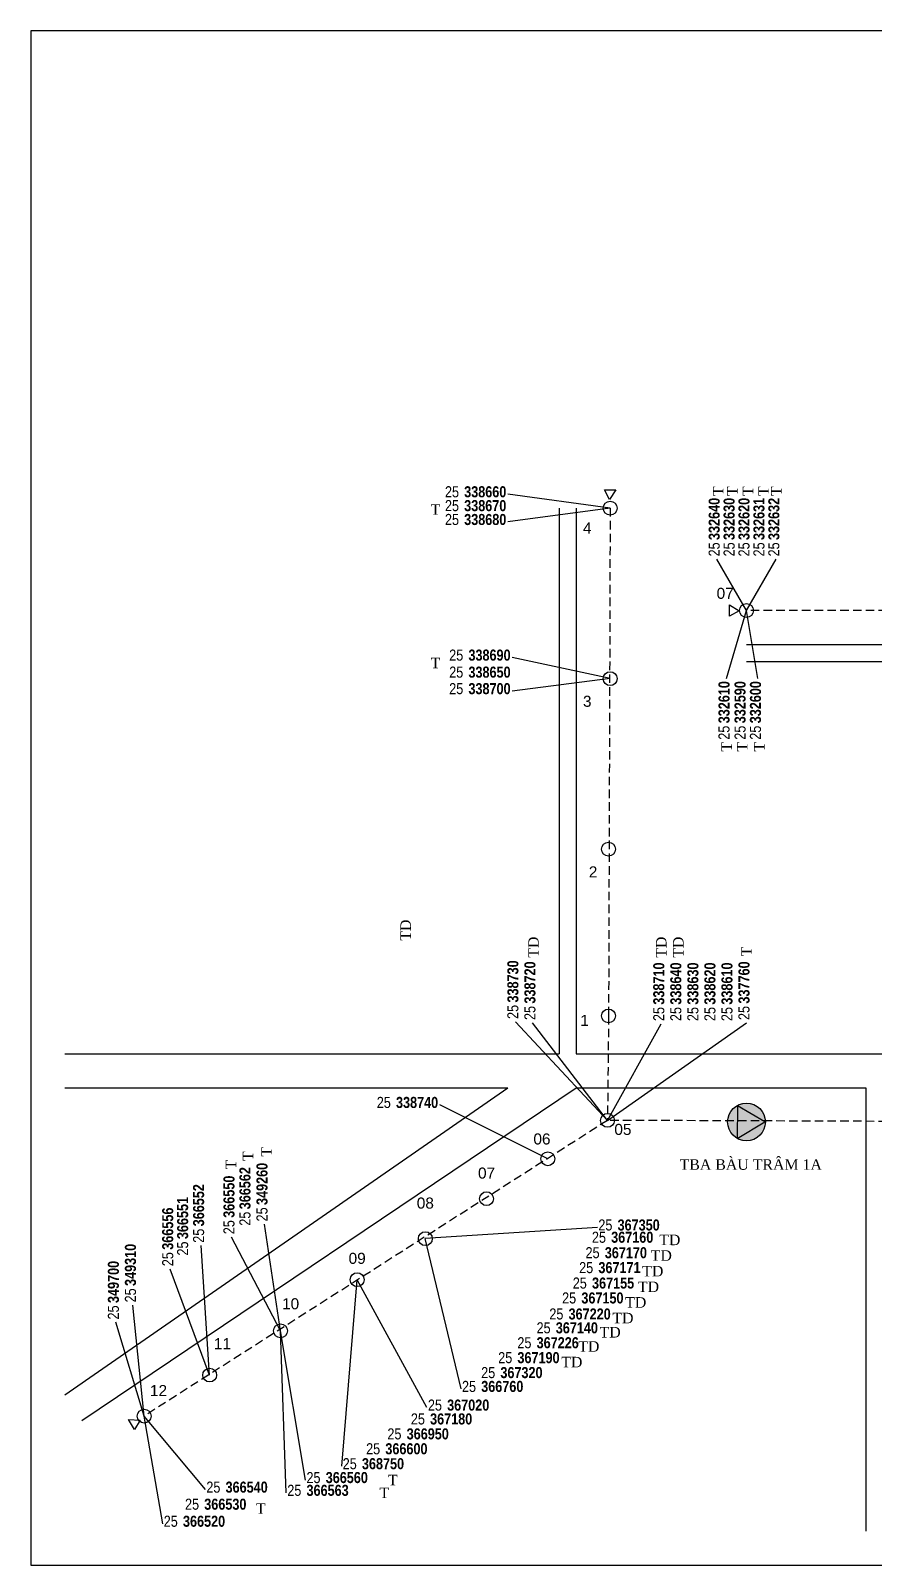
# Model space of a CAD drawing. Header units: metres. Extents: x 429925 to 893472, y 1245258 to 2552490.
# Drawn here: x 442144 to 442458, y 1266144 to 1266715 of the extents above; entities that cross this region are included whole.
import ezdxf

# ---------------------------------------------------------------- set-up
doc = ezdxf.new("R2010")
doc.units = ezdxf.units.M
doc.linetypes.add('HIDDEN2', pattern=[4.7625, 3.175, -1.5875])
doc.layers.add('CONNECTOR', color=7, linetype='Continuous')
doc.layers.add('DATA_GRAPHIC', color=7, linetype='Continuous')
doc.styles.get("Standard").update_dxf_attribs({"font": 'arial.ttf'})

msp = doc.modelspace()

# ---------------------------------------------------------------- hatches: boundary and pattern name
at = {"layer": 'CONNECTOR'}
h = msp.add_hatch(color=254, dxfattribs=at)
edge = h.paths.add_edge_path()
edge.add_arc((442410.82, 1266309.04), 7.02, 0, 360)
msp.add_hatch(color=7, dxfattribs=at).paths.add_polyline_path([(442417.66, 1266309.15), (442407.52, 1266315), (442407.33, 1266302.95)])

# ---------------------------------------------------------------- linework, layer by layer
at = {"color": 9, "linetype": 'Continuous'}
for p, q in [((442340.97, 1266537.64), (442340.97, 1266334.44)), ((442347.32, 1266537.64), (442347.32, 1266334.44)), ((442410.82, 1266486.84), (442639.42, 1266486.84)), ((442410.82, 1266480.49), (442636.25, 1266480.49)), ((442156.82, 1266334.44), (442340.97, 1266334.44)), ((442347.32, 1266334.44), (442518.77, 1266334.44)), ((442156.82, 1266321.74), (442321.92, 1266321.74)), ((442156.82, 1266207.44), (442321.92, 1266321.74)), ((442163.17, 1266197.92), (442347.32, 1266321.74)), ((442347.32, 1266321.74), (442455.27, 1266321.74)), ((442455.27, 1266321.74), (442455.27, 1266156.64))]:
    msp.add_line(p, q, dxfattribs=at)
for points in [[(442144.12, 1266143.94), (442956.92, 1266143.94), (442956.92, 1266715.44), (442144.12, 1266715.44)], [(442359.83, 1266540.82), (442357.88, 1266544.4), (442362.16, 1266544.4)], [(442408.06, 1266499.35), (442404.47, 1266497.4), (442404.47, 1266501.69)], [(442184.91, 1266197.96), (442182.78, 1266194.48), (442180.63, 1266198.19)]]:
    msp.add_lwpolyline(points, close=True, dxfattribs=at)
for points in [[(442357.44, 1266537.64, -1), (442362.6, 1266537.64, -1)], [(442408.24, 1266499.54, -1), (442413.4, 1266499.54, -1)], [(442357.44, 1266474.14, -1), (442362.6, 1266474.14, -1)], [(442356.85, 1266410.64, -1), (442362.01, 1266410.64, -1)], [(442356.85, 1266348.53, -1), (442362.01, 1266348.53, -1)], [(442356.45, 1266309.64, -1), (442361.61, 1266309.64, -1)], [(442334.22, 1266295.35, -1), (442339.38, 1266295.35, -1)], [(442311.4, 1266280.47, -1), (442316.56, 1266280.47, -1)], [(442288.58, 1266265.59, -1), (442293.74, 1266265.59, -1)], [(442263.18, 1266250.31, -1), (442268.34, 1266250.31, -1)], [(442234.61, 1266231.26, -1), (442239.77, 1266231.26, -1)], [(442208.22, 1266214.79, -1), (442213.38, 1266214.79, -1)], [(442183.81, 1266199.51, -1), (442188.97, 1266199.51, -1)]]:
    msp.add_lwpolyline(points, format="xyb", close=True, dxfattribs=at)
at = {"layer": 'CONNECTOR', "linetype": 'Continuous'}
for p, q in [((442360.02, 1266537.64), (442321.92, 1266542.8)), ((442360.02, 1266537.64), (442321.92, 1266532.49)), ((442410.82, 1266499.54), (442399.71, 1266518.59)), ((442410.82, 1266499.54), (442421.93, 1266518.59)), ((442403.38, 1266474.14), (442410.82, 1266499.54)), ((442415.09, 1266474.14), (442410.82, 1266499.54)), ((442360.02, 1266474.14), (442323.51, 1266481.98)), ((442360.02, 1266474.14), (442323.51, 1266469.48)), ((442359.03, 1266309.64), (442324.7, 1266346.35)), ((442359.03, 1266309.64), (442331.05, 1266345.95)), ((442359.03, 1266309.64), (442410.82, 1266345.95)), ((442359.03, 1266309.64), (442379.07, 1266345.56)), ((442336.8, 1266295.35), (442296.52, 1266315.39)), ((442237.19, 1266231.26), (442231.24, 1266270.94)), ((442355.26, 1266269.75), (442291.16, 1266265.59)), ((442210.8, 1266214.79), (442207.62, 1266263.01)), ((442237.19, 1266231.26), (442218.93, 1266266.18)), ((442304.46, 1266209.63), (442291.16, 1266265.59)), ((442210.8, 1266214.79), (442196.11, 1266254.28)), ((442260.01, 1266180.85), (442265.76, 1266250.31)), ((442291.76, 1266202.68), (442265.76, 1266250.31)), ((442186.39, 1266199.51), (442182.22, 1266240.78)), ((442186.39, 1266199.51), (442175.87, 1266234.43)), ((442246.52, 1266175.69), (442237.19, 1266231.26)), ((442239.37, 1266170.93), (442237.19, 1266231.26)), ((442209.21, 1266172.12), (442186.39, 1266199.51)), ((442193.33, 1266159.42), (442186.39, 1266199.51))]:
    msp.add_line(p, q, dxfattribs=at)
at = {"layer": 'CONNECTOR', "linetype": 'HIDDEN2'}
for p, q in [((442360.02, 1266537.64), (442359.43, 1266348.53)), ((442639.42, 1266499.54), (442410.82, 1266499.54)), ((442359.43, 1266348.53), (442359.03, 1266309.64)), ((442359.03, 1266309.64), (442186.39, 1266199.51)), ((442525.12, 1266309.04), (442359.03, 1266309.64))]:
    msp.add_line(p, q, dxfattribs=at)
at = {"layer": 'CONNECTOR', "linetype": 'Continuous'}
msp.add_lwpolyline([(442417.66, 1266309.15), (442407.52, 1266315), (442407.33, 1266302.95)], close=True, dxfattribs=at)
msp.add_circle((442410.82, 1266309.04), 7.02, dxfattribs=at)

# ---------------------------------------------------------------- texts
at = {"char_height": 3.9136, "width": 22.225, "attachment_point": 5, "rotation": 90}
for s, insert in [('\\C7;\\fTimes New Roman|b0|i0|;\\H3.9136135429144;T', (442400.24, 1266543.99)), ('\\C7;\\fTimes New Roman|b0|i0|;\\H3.9136135429144;T', (442405.53, 1266543.99)), ('\\C7;\\fTimes New Roman|b0|i0|;\\H3.9136135429144;T', (442411.35, 1266543.99)), ('\\C7;\\fTimes New Roman|b0|i0|;\\H3.9136135429144;T', (442417.17, 1266543.99)), ('\\C7;\\fTimes New Roman|b0|i0|;\\H3.9136135429144;T', (442421.93, 1266543.99)), ('\\C7;\\fTimes New Roman|b0|i0|;\\H3.9136135429144;T', (442403.41, 1266448.74)), ('\\C7;\\fTimes New Roman|b0|i0|;\\H3.9136135429144;T', (442409.23, 1266448.74)), ('\\C7;\\fTimes New Roman|b0|i0|;\\H3.9136135429144;T', (442415.58, 1266448.74)), ('\\C7;\\fTimes New Roman|b0|i0|;\\H3.9136135429144;TD', (442283.82, 1266380.48)), ('\\C7;\\fTimes New Roman|b0|i0|;\\H3.9136135429144;TD', (442331.45, 1266374.13)), ('\\C7;\\fTimes New Roman|b0|i0|;\\H3.9136135429144;TD', (442379.07, 1266374.13)), ('\\C7;\\fTimes New Roman|b0|i0|;\\H3.9136135429144;TD', (442385.42, 1266374.13)), ('\\C7;\\fTimes New Roman|b0|i0|;\\H3.9136135429144;T', (442410.82, 1266372.54)), ('\\C7;\\fTimes New Roman|b0|i0|;\\H3.9136135429144;T', (442225.08, 1266296.34)), ('\\C7;\\fTimes New Roman|b0|i0|;\\H3.9136135429144;T', (442231.96, 1266297.93)), ('\\C7;\\fTimes New Roman|b0|i0|;\\H3.9136135429144;T', (442218.73, 1266293.17))]:
    msp.add_mtext(s, dxfattribs=dict(at, insert=insert))
at = {"attachment_point": 5}
for s, insert, char_height, width in [('\\C7;\\fTimes New Roman|b0|i0|;\\H3.9136135429144;T', (442294.93, 1266537.12), 3.9136, 22.225), ('\\C7;\\fArial Unicode MS|b0|i0|;\\H4.1092942200601;4', (442351.49, 1266530.24), 4.1093, 22.225), ('\\C7;\\fArial Unicode MS|b0|i0|;\\H4.1092942200601;07', (442402.88, 1266505.89), 4.1093, 22.225), ('\\C7;\\fTimes New Roman|b0|i0|;\\H3.9136135429144;T', (442294.93, 1266479.97), 3.9136, 22.225), ('\\C7;\\fArial Unicode MS|b0|i0|;\\H4.1092942200601;3', (442351.49, 1266465.68), 4.1093, 22.225), ('\\C7;\\fArial Unicode MS|b0|i0|;\\H4.1092942200601;2', (442353.67, 1266402.18), 4.1093, 22.225), ('\\C7;\\fArial Unicode MS|b0|i0|;\\H4.1092942200601;1', (442350.5, 1266346.88), 4.1093, 22.225), ('\\C7;\\fArial Unicode MS|b0|i0|;\\H4.1092942200601;05', (442364.78, 1266306.25), 4.1093, 22.225), ('\\C7;\\fArial Unicode MS|b0|i0|;\\H4.1092942200601;06', (442334.62, 1266302.69), 4.1093, 22.225), ('\\C7;\\fTimes New Roman|b0|i0|;\\H3.9136135429144;TBA BÀU TRÂM 1A', (442412.41, 1266293.17), 3.9136, 55.5625), ('\\C7;\\fArial Unicode MS|b0|i0|;\\H4.1092942200601;07', (442313.98, 1266289.99), 4.1093, 22.225), ('\\C7;\\fArial Unicode MS|b0|i0|;\\H4.1092942200601;08', (442291.16, 1266278.82), 4.1093, 22.225), ('\\C7;\\fTimes New Roman|b0|i0|;\\H3.9136135429144;TD', (442382.25, 1266265.12), 3.9136, 22.225), ('\\C7;\\fTimes New Roman|b0|i0|;\\H3.9136135429144;TD', (442379.07, 1266259.3), 3.9136, 22.225), ('\\C7;\\fArial Unicode MS|b0|i0|;\\H4.1092942200601;09', (442265.76, 1266258.24), 4.1093, 22.225), ('\\C7;\\fTimes New Roman|b0|i0|;\\H3.9136135429144;TD', (442375.9, 1266253.48), 3.9136, 22.225), ('\\C7;\\fTimes New Roman|b0|i0|;\\H3.9136135429144;TD', (442374.31, 1266247.66), 3.9136, 22.225), ('\\C7;\\fArial Unicode MS|b0|i0|;\\H4.1092942200601;10', (442240.96, 1266241.31), 4.1093, 22.225), ('\\C7;\\fTimes New Roman|b0|i0|;\\H3.9136135429144;TD', (442369.55, 1266241.84), 3.9136, 22.225), ('\\C7;\\fTimes New Roman|b0|i0|;\\H3.9136135429144;TD', (442360.02, 1266230.73), 3.9136, 22.225), ('\\C7;\\fTimes New Roman|b0|i0|;\\H3.9136135429144;TD', (442364.78, 1266236.02), 3.9136, 22.225), ('\\C7;\\fArial Unicode MS|b0|i0|;\\H4.1092942200601;11', (442215.56, 1266226.49), 4.1093, 22.225), ('\\C7;\\fTimes New Roman|b0|i0|;\\H3.9136135429144;TD', (442352.08, 1266225.44), 3.9136, 22.225), ('\\C7;\\fTimes New Roman|b0|i0|;\\H3.9136135429144;TD', (442345.73, 1266219.62), 3.9136, 22.225), ('\\C7;\\fArial Unicode MS|b0|i0|;\\H4.1092942200601;12', (442191.75, 1266209.03), 4.1093, 22.225), ('\\C7;\\fTimes New Roman|b0|i0|;\\H3.9136135429144;T', (442279.06, 1266175.69), 3.9136, 22.225), ('\\C7;\\fTimes New Roman|b0|i0|;\\H3.9136135429144;T', (442275.88, 1266170.93), 3.9136, 22.225), ('\\C7;\\fTimes New Roman|b0|i0|;\\H3.9136135429144;T', (442229.85, 1266165.11), 3.9136, 22.225)]:
    msp.add_mtext(s, dxfattribs=dict(at, insert=insert, char_height=char_height, width=width))
at = {"layer": 'DATA_GRAPHIC', "char_height": 4.1093}
for s, insert, width, attachment_point in [('\\C7;\\fArial Narrow|b0|i0|;\\H4.1092942200601;25', (442301.09, 1266545.79), 6.6993, 2), ('\\C7;\\fArial Narrow|b1|i0|;\\H4.1092942200601;338660', (442321.34, 1266545.79), 17.4645, 3), ('\\C7;\\fArial Narrow|b0|i0|;\\H4.1092942200601;25', (442301.09, 1266540.63), 6.6993, 2), ('\\C7;\\fArial Narrow|b0|i0|;\\H4.1092942200601;25', (442301.09, 1266535.47), 6.6993, 2), ('\\C7;\\fArial Narrow|b1|i0|;\\H4.1092942200601;338670', (442321.34, 1266540.63), 17.4645, 3), ('\\C7;\\fArial Narrow|b1|i0|;\\H4.1092942200601;338680', (442321.34, 1266535.47), 17.4645, 3), ('\\C7;\\fArial Narrow|b0|i0|;\\H4.1092942200601;25', (442302.67, 1266484.97), 6.6993, 2), ('\\C7;\\fArial Narrow|b1|i0|;\\H4.1092942200601;338690', (442322.93, 1266484.97), 17.4645, 3), ('\\C7;\\fArial Narrow|b0|i0|;\\H4.1092942200601;25', (442302.67, 1266478.62), 6.6993, 2), ('\\C7;\\fArial Narrow|b1|i0|;\\H4.1092942200601;338650', (442322.93, 1266478.62), 17.4645, 3), ('\\C7;\\fArial Narrow|b0|i0|;\\H4.1092942200601;25', (442302.67, 1266472.47), 6.6993, 2), ('\\C7;\\fArial Narrow|b1|i0|;\\H4.1092942200601;338700', (442322.93, 1266472.47), 17.4645, 3), ('\\C7;\\fArial Narrow|b0|i0|;\\H4.1092942200601;25', (442275.69, 1266318.38), 6.6993, 2), ('\\C7;\\fArial Narrow|b1|i0|;\\H4.1092942200601;338740', (442295.94, 1266318.38), 17.4645, 3), ('\\C7;\\fArial Narrow|b0|i0|;\\H4.1092942200601;25', (442358.24, 1266272.74), 6.6993, 2), ('\\C7;\\fArial Narrow|b1|i0|;\\H4.1092942200601;367350', (442378.49, 1266272.74), 17.4645, 3), ('\\C7;\\fArial Narrow|b0|i0|;\\H4.1092942200601;25', (442355.85, 1266268.18), 6.6993, 2), ('\\C7;\\fArial Narrow|b1|i0|;\\H4.1092942200601;367160', (442376.11, 1266268.18), 17.4645, 3), ('\\C7;\\fArial Narrow|b0|i0|;\\H4.1092942200601;25', (442353.47, 1266262.42), 6.6993, 2), ('\\C7;\\fArial Narrow|b1|i0|;\\H4.1092942200601;367170', (442373.73, 1266262.42), 17.4645, 3), ('\\C7;\\fArial Narrow|b0|i0|;\\H4.1092942200601;25', (442351.09, 1266256.87), 6.6993, 2), ('\\C7;\\fArial Narrow|b1|i0|;\\H4.1092942200601;367171', (442371.35, 1266256.87), 17.4645, 3), ('\\C7;\\fArial Narrow|b0|i0|;\\H4.1092942200601;25', (442348.71, 1266251.11), 6.6993, 2), ('\\C7;\\fArial Narrow|b1|i0|;\\H4.1092942200601;367155', (442368.97, 1266251.11), 17.4645, 3), ('\\C7;\\fArial Narrow|b0|i0|;\\H4.1092942200601;25', (442344.74, 1266245.56), 6.6993, 2), ('\\C7;\\fArial Narrow|b1|i0|;\\H4.1092942200601;367150', (442365, 1266245.56), 17.4645, 3), ('\\C7;\\fArial Narrow|b0|i0|;\\H4.1092942200601;25', (442339.98, 1266239.6), 6.6993, 2), ('\\C7;\\fArial Narrow|b1|i0|;\\H4.1092942200601;367220', (442360.23, 1266239.6), 17.4645, 3), ('\\C7;\\fArial Narrow|b0|i0|;\\H4.1092942200601;25', (442335.22, 1266234.44), 6.6993, 2), ('\\C7;\\fArial Narrow|b1|i0|;\\H4.1092942200601;367140', (442355.47, 1266234.44), 17.4645, 3), ('\\C7;\\fArial Narrow|b0|i0|;\\H4.1092942200601;25', (442328.07, 1266228.89), 6.6993, 2), ('\\C7;\\fArial Narrow|b1|i0|;\\H4.1092942200601;367226', (442348.33, 1266228.89), 17.4645, 3), ('\\C7;\\fArial Narrow|b0|i0|;\\H4.1092942200601;25', (442320.93, 1266223.33), 6.6993, 2), ('\\C7;\\fArial Narrow|b1|i0|;\\H4.1092942200601;367190', (442341.18, 1266223.33), 17.4645, 3), ('\\C7;\\fArial Narrow|b0|i0|;\\H4.1092942200601;25', (442314.58, 1266217.77), 6.6993, 2), ('\\C7;\\fArial Narrow|b1|i0|;\\H4.1092942200601;367320', (442334.83, 1266217.77), 17.4645, 3), ('\\C7;\\fArial Narrow|b0|i0|;\\H4.1092942200601;25', (442307.44, 1266212.62), 6.6993, 2), ('\\C7;\\fArial Narrow|b1|i0|;\\H4.1092942200601;366760', (442327.69, 1266212.62), 17.4645, 3), ('\\C7;\\fArial Narrow|b0|i0|;\\H4.1092942200601;25', (442294.74, 1266205.67), 6.6993, 2), ('\\C7;\\fArial Narrow|b1|i0|;\\H4.1092942200601;367020', (442314.99, 1266205.67), 17.4645, 3), ('\\C7;\\fArial Narrow|b0|i0|;\\H4.1092942200601;25', (442288.39, 1266200.51), 6.6993, 2), ('\\C7;\\fArial Narrow|b1|i0|;\\H4.1092942200601;367180', (442308.64, 1266200.51), 17.4645, 3), ('\\C7;\\fArial Narrow|b0|i0|;\\H4.1092942200601;25', (442279.65, 1266194.95), 6.6993, 2), ('\\C7;\\fArial Narrow|b1|i0|;\\H4.1092942200601;366950', (442299.91, 1266194.95), 17.4645, 3), ('\\C7;\\fArial Narrow|b0|i0|;\\H4.1092942200601;25', (442271.72, 1266189.4), 6.6993, 2), ('\\C7;\\fArial Narrow|b1|i0|;\\H4.1092942200601;366600', (442291.97, 1266189.4), 17.4645, 3), ('\\C7;\\fArial Narrow|b0|i0|;\\H4.1092942200601;25', (442262.99, 1266183.84), 6.6993, 2), ('\\C7;\\fArial Narrow|b1|i0|;\\H4.1092942200601;368750', (442283.24, 1266183.84), 17.4645, 3), ('\\C7;\\fArial Narrow|b0|i0|;\\H4.1092942200601;25', (442249.49, 1266178.68), 6.6993, 2), ('\\C7;\\fArial Narrow|b1|i0|;\\H4.1092942200601;366560', (442269.75, 1266178.68), 17.4645, 3), ('\\C7;\\fArial Narrow|b0|i0|;\\H4.1092942200601;25', (442212.19, 1266175.11), 6.6993, 2), ('\\C7;\\fArial Narrow|b1|i0|;\\H4.1092942200601;366540', (442232.44, 1266175.11), 17.4645, 3), ('\\C7;\\fArial Narrow|b0|i0|;\\H4.1092942200601;25', (442242.35, 1266173.92), 6.6993, 2), ('\\C7;\\fArial Narrow|b1|i0|;\\H4.1092942200601;366563', (442262.6, 1266173.92), 17.4645, 3), ('\\C7;\\fArial Narrow|b0|i0|;\\H4.1092942200601;25', (442204.25, 1266168.76), 6.6993, 2), ('\\C7;\\fArial Narrow|b1|i0|;\\H4.1092942200601;366530', (442224.5, 1266168.76), 17.4645, 3), ('\\C7;\\fArial Narrow|b0|i0|;\\H4.1092942200601;25', (442196.31, 1266162.41), 6.6993, 2), ('\\C7;\\fArial Narrow|b1|i0|;\\H4.1092942200601;366520', (442216.57, 1266162.41), 17.4645, 3)]:
    msp.add_mtext(s, dxfattribs=dict(at, insert=insert, width=width, attachment_point=attachment_point))
at = {"layer": 'DATA_GRAPHIC', "char_height": 4.1093, "rotation": 90}
for s, insert, width, attachment_point in [('\\C7;\\fArial Narrow|b1|i0|;\\H4.1092942200601;332640', (442396.72, 1266541.48), 17.6133, 3), ('\\C7;\\fArial Narrow|b1|i0|;\\H4.1092942200601;332630', (442402.28, 1266541.48), 17.6133, 3), ('\\C7;\\fArial Narrow|b1|i0|;\\H4.1092942200601;332620', (442407.83, 1266541.48), 17.6133, 3), ('\\C7;\\fArial Narrow|b1|i0|;\\H4.1092942200601;332631', (442413.39, 1266541.48), 17.6133, 3), ('\\C7;\\fArial Narrow|b1|i0|;\\H4.1092942200601;332632', (442418.95, 1266541.48), 17.6133, 3), ('\\C7;\\fArial Narrow|b0|i0|;\\H4.1092942200601;25', (442396.72, 1266522.27), 6.9081, 2), ('\\C7;\\fArial Narrow|b0|i0|;\\H4.1092942200601;25', (442402.28, 1266522.27), 6.9081, 2), ('\\C7;\\fArial Narrow|b0|i0|;\\H4.1092942200601;25', (442407.83, 1266522.27), 6.9081, 2), ('\\C7;\\fArial Narrow|b0|i0|;\\H4.1092942200601;25', (442413.39, 1266522.27), 6.9081, 2), ('\\C7;\\fArial Narrow|b0|i0|;\\H4.1092942200601;25', (442418.95, 1266522.27), 6.9081, 2), ('\\C7;\\fArial Narrow|b1|i0|;\\H4.1092942200601;332610', (442400.39, 1266473.22), 17.6133, 3), ('\\C7;\\fArial Narrow|b1|i0|;\\H4.1092942200601;332590', (442406.36, 1266473.22), 17.6133, 3), ('\\C7;\\fArial Narrow|b1|i0|;\\H4.1092942200601;332600', (442412.1, 1266473.22), 17.6133, 3), ('\\C7;\\fArial Narrow|b0|i0|;\\H4.1092942200601;25', (442400.39, 1266454.01), 6.9081, 2), ('\\C7;\\fArial Narrow|b0|i0|;\\H4.1092942200601;25', (442406.36, 1266454.01), 6.9081, 2), ('\\C7;\\fArial Narrow|b0|i0|;\\H4.1092942200601;25', (442412.1, 1266454.01), 6.9081, 2), ('\\C7;\\fArial Narrow|b1|i0|;\\H4.1092942200601;338730', (442321.71, 1266369.24), 17.6133, 3), ('\\C7;\\fArial Narrow|b1|i0|;\\H4.1092942200601;338720', (442328.06, 1266368.84), 17.6133, 3), ('\\C7;\\fArial Narrow|b1|i0|;\\H4.1092942200601;338710', (442376.08, 1266368.44), 17.6133, 3), ('\\C7;\\fArial Narrow|b1|i0|;\\H4.1092942200601;338640', (442382.43, 1266368.44), 17.6133, 3), ('\\C7;\\fArial Narrow|b1|i0|;\\H4.1092942200601;338630', (442388.78, 1266368.44), 17.6133, 3), ('\\C7;\\fArial Narrow|b1|i0|;\\H4.1092942200601;338620', (442395.13, 1266368.44), 17.6133, 3), ('\\C7;\\fArial Narrow|b1|i0|;\\H4.1092942200601;338610', (442401.48, 1266368.44), 17.6133, 3), ('\\C7;\\fArial Narrow|b1|i0|;\\H4.1092942200601;337760', (442407.83, 1266368.84), 17.6133, 3), ('\\C7;\\fArial Narrow|b0|i0|;\\H4.1092942200601;25', (442321.71, 1266350.03), 6.9081, 2), ('\\C7;\\fArial Narrow|b0|i0|;\\H4.1092942200601;25', (442328.06, 1266349.63), 6.9081, 2), ('\\C7;\\fArial Narrow|b0|i0|;\\H4.1092942200601;25', (442376.08, 1266349.23), 6.9081, 2), ('\\C7;\\fArial Narrow|b0|i0|;\\H4.1092942200601;25', (442382.43, 1266349.23), 6.9081, 2), ('\\C7;\\fArial Narrow|b0|i0|;\\H4.1092942200601;25', (442388.78, 1266349.23), 6.9081, 2), ('\\C7;\\fArial Narrow|b0|i0|;\\H4.1092942200601;25', (442395.13, 1266349.23), 6.9081, 2), ('\\C7;\\fArial Narrow|b0|i0|;\\H4.1092942200601;25', (442401.48, 1266349.23), 6.9081, 2), ('\\C7;\\fArial Narrow|b0|i0|;\\H4.1092942200601;25', (442407.83, 1266349.63), 6.9081, 2), ('\\C7;\\fArial Narrow|b1|i0|;\\H4.1092942200601;366562', (442221.9, 1266292.24), 17.6133, 3), ('\\C7;\\fArial Narrow|b1|i0|;\\H4.1092942200601;349260', (442228.25, 1266293.83), 17.6133, 3), ('\\C7;\\fArial Narrow|b1|i0|;\\H4.1092942200601;366552', (442204.63, 1266285.89), 17.6133, 3), ('\\C7;\\fArial Narrow|b1|i0|;\\H4.1092942200601;366550', (442215.94, 1266289.07), 17.6133, 3), ('\\C7;\\fArial Narrow|b1|i0|;\\H4.1092942200601;366551', (442198.68, 1266281.13), 17.6133, 3), ('\\C7;\\fArial Narrow|b1|i0|;\\H4.1092942200601;366556', (442193.12, 1266277.16), 17.6133, 3), ('\\C7;\\fArial Narrow|b0|i0|;\\H4.1092942200601;25', (442221.9, 1266273.03), 6.9081, 2), ('\\C7;\\fArial Narrow|b0|i0|;\\H4.1092942200601;25', (442228.25, 1266274.62), 6.9081, 2), ('\\C7;\\fArial Narrow|b0|i0|;\\H4.1092942200601;25', (442204.63, 1266266.68), 6.9081, 2), ('\\C7;\\fArial Narrow|b0|i0|;\\H4.1092942200601;25', (442215.94, 1266269.86), 6.9081, 2), ('\\C7;\\fArial Narrow|b1|i0|;\\H4.1092942200601;349310', (442179.23, 1266263.67), 17.6133, 3), ('\\C7;\\fArial Narrow|b0|i0|;\\H4.1092942200601;25', (442198.68, 1266261.92), 6.9081, 2), ('\\C7;\\fArial Narrow|b1|i0|;\\H4.1092942200601;349700', (442172.88, 1266257.32), 17.6133, 3), ('\\C7;\\fArial Narrow|b0|i0|;\\H4.1092942200601;25', (442193.12, 1266257.95), 6.9081, 2), ('\\C7;\\fArial Narrow|b0|i0|;\\H4.1092942200601;25', (442179.23, 1266244.46), 6.9081, 2), ('\\C7;\\fArial Narrow|b0|i0|;\\H4.1092942200601;25', (442172.88, 1266238.11), 6.9081, 2)]:
    msp.add_mtext(s, dxfattribs=dict(at, insert=insert, width=width, attachment_point=attachment_point))

doc.saveas('drawing.dxf')
